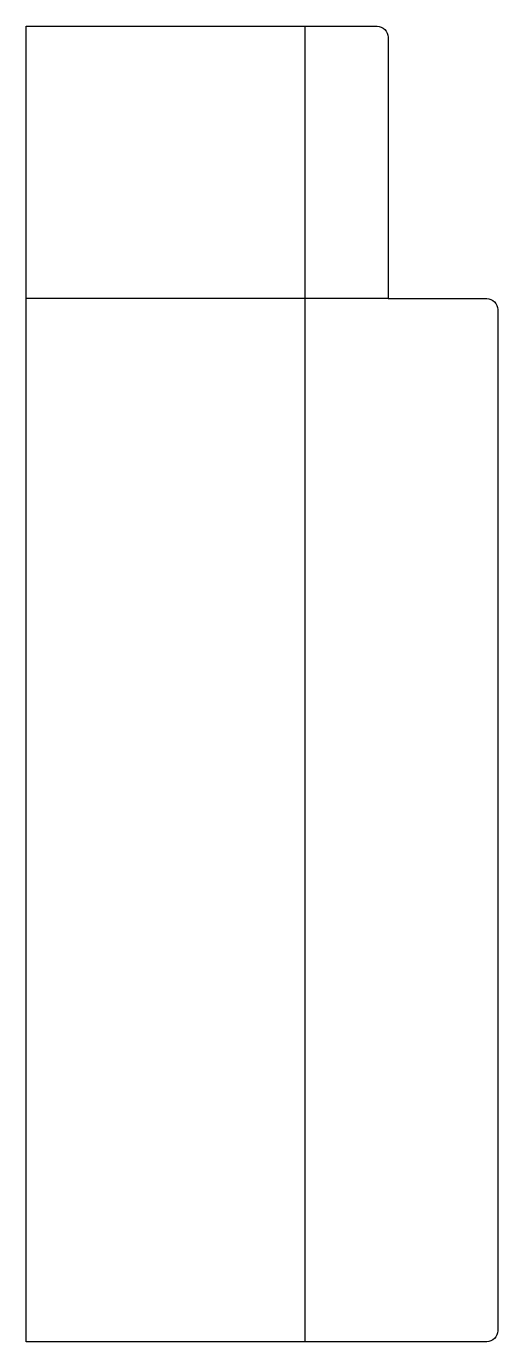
# Model space of a CAD drawing. Header units: millimetres. Extents: x 0 to 43, y 0 to 120.
import ezdxf

# ---------------------------------------------------------------- set-up
doc = ezdxf.new("R2010")
doc.units = ezdxf.units.MM

# ---------------------------------------------------------------- blocks, each defined once
blk = doc.blocks.new('*U36')
blk.add_line((9.45, 0), (9.45, 120))
blk.add_lwpolyline([(-16, 46), (-16, 120), (16, 120)])
blk.add_lwpolyline([(-16, 120), (16, 120, -0.414214), (17, 119), (17, 95.16), (-16, 95.16)], format="xyb", close=True)
blk.add_lwpolyline([(17, 95.16), (26, 95.16, -0.414214), (27, 94.16), (27, 1, -0.414214), (26, 0), (-16, 0), (-16, 46)], format="xyb")

msp = doc.modelspace()

# ---------------------------------------------------------------- block references
msp.add_blockref('*U36', (16, 0))

doc.saveas('drawing.dxf')
